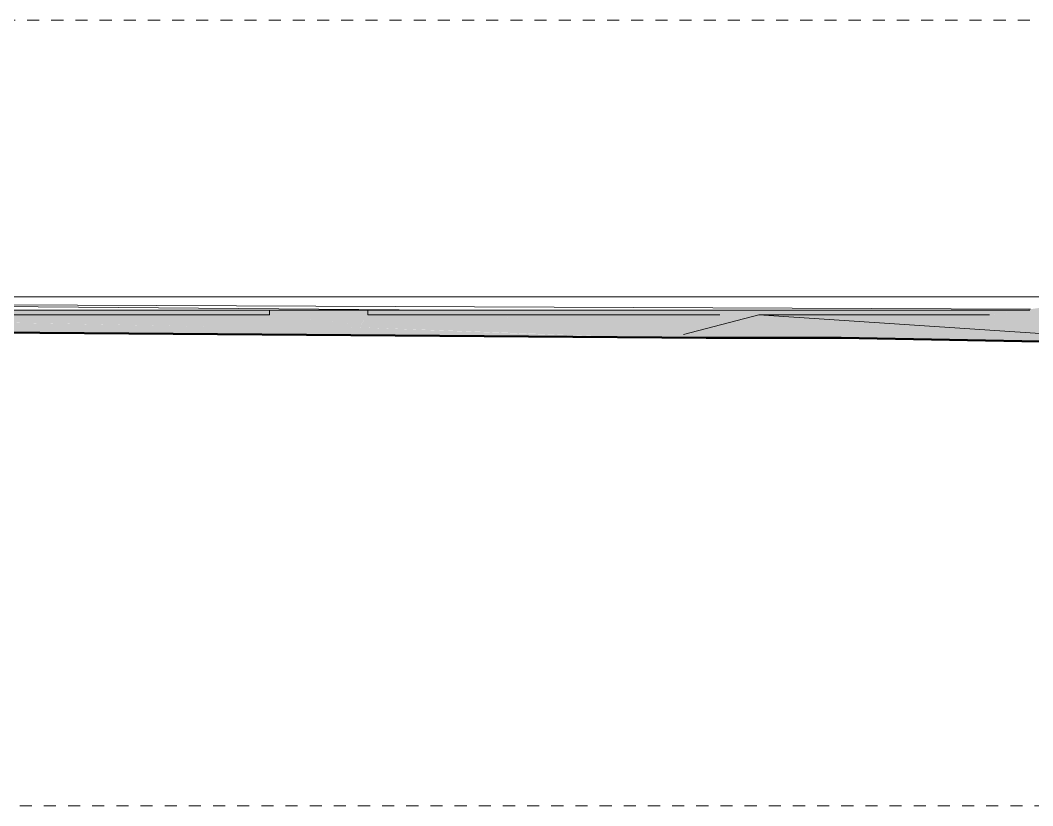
# Model space of a CAD drawing. Header units: metres. Extents: x -4613 to -4328, y -1 to 30.
# Drawn here: x -4495.79 to -4487.41, y 1.13 to 7.64 of the extents above; entities that cross this region are included whole.
import ezdxf

# ---------------------------------------------------------------- set-up
doc = ezdxf.new("R2010")
doc.units = ezdxf.units.M
doc.linetypes.add('AEC_Center', pattern=[0.024, 0.012, -0.004, 0.004, -0.004])
for name, color, linetype, lineweight in [('A-DETL', 90, 'Continuous', 13), ('A-FLOR', 192, 'Continuous', 5), ('A-FLOR-LEVL', 51, 'Continuous', 5), ('C-TOPO', 7, 'Continuous', 5)]:
    doc.layers.add(name, color=color, linetype=linetype, lineweight=lineweight)

msp = doc.modelspace()

# ---------------------------------------------------------------- hatches: boundary and pattern name
at = {"layer": 'A-FLOR'}
for points in [[(-4496.7091, 5.2), (-4493.725, 5.2), (-4493.725, 5.24), (-4499.4226, 5.24), (-4499.4226, 5.2), (-4497.1694, 5.2)], [(-4493.725, 5.2), (-4492.9111, 5.2), (-4492.9111, 5.24), (-4493.725, 5.24)], [(-4487.9636, 5.2), (-4487.7635, 5.2), (-4487.4752, 5.24), (-4492.9111, 5.24), (-4492.9111, 5.2), (-4488.9884, 5.2)]]:
    msp.add_hatch(color=256, dxfattribs=at).paths.add_polyline_path(points)
at = {"layer": 'C-TOPO'}
h = msp.add_hatch(color=256, dxfattribs=at)
h.paths.add_polyline_path([(-4482.4401, 4.8929), (-4482.4401, 4.9374), (-4483.5564, 5.1), (-4483.8548, 5.3), (-4484.2417, 5.2), (-4484.9298, 5.3), (-4485.0022, 5.2), (-4485.0287, 5.1), (-4485.2122, 4.9412), (-4482.5276, 4.8929)])
h.paths.add_polyline_path([(-4485.3239, 4.9432), (-4485.337, 4.95), (-4485.3426, 4.9435)])
h.paths.add_polyline_path([(-4486.4673, 4.9637), (-4486.6874, 5), (-4489.673, 5.2), (-4490.2982, 5.038), (-4490.1815, 5.0096), (-4490.0632, 5.0091), (-4488.9934, 5.0091), (-4486.5827, 4.9658)])
for points in [[(-4488.345, 5.111), (-4487.043, 5.2999), (-4488.3854, 5.1137)], [(-4487.9636, 5.0855), (-4487.043, 5.2999), (-4488.345, 5.111), (-4487.9636, 5.0855)], [(-4486.6874, 5), (-4487.043, 5.2999), (-4487.9636, 5.0855), (-4486.8228, 5.0091)], [(-4493.7612, 5.1), (-4493.725, 5.2), (-4499.0105, 5.198), (-4494.0996, 5.1), (-4493.9421, 5.1)], [(-4494.0996, 5.1), (-4499.0105, 5.1967), (-4496.0693, 5.1), (-4495.3282, 5.1)], [(-4493.6598, 5.1), (-4493.6165, 5.1), (-4493.725, 5.2), (-4493.7612, 5.1), (-4493.725, 5.1)], [(-4492.9652, 5.1), (-4492.7836, 5.1), (-4493.725, 5.2), (-4493.0752, 5.1)], [(-4493.2437, 5.1), (-4493.0782, 5.1005), (-4493.725, 5.2), (-4493.2667, 5.1)], [(-4492.9666, 5.1194), (-4492.9111, 5.2), (-4493.725, 5.2), (-4492.9799, 5.1209)], [(-4493.4871, 5.1), (-4493.2667, 5.1), (-4493.725, 5.2), (-4493.6165, 5.1)], [(-4492.1062, 5.1), (-4492.0466, 5.1), (-4492.9111, 5.2), (-4492.9652, 5.1193), (-4492.7836, 5.1), (-4492.4982, 5.1)], [(-4491.9304, 5.1), (-4491.9072, 5.1), (-4492.9111, 5.2), (-4492.0466, 5.1), (-4491.9691, 5.1)], [(-4490.2982, 5.038), (-4489.673, 5.2), (-4489.9969, 5.2), (-4490.6473, 5.1), (-4490.553, 5.1), (-4490.367, 5.0548)], [(-4495.03, 5.0474), (-4494.0996, 5.1), (-4496.0693, 5.1), (-4495.9792, 5.0548), (-4495.3282, 5.0498)], [(-4493.8848, 5.0385), (-4494.0996, 5.1), (-4495.03, 5.0474), (-4494.0996, 5.0402)], [(-4493.0945, 5.0323), (-4493.1029, 5.1), (-4494.0996, 5.1), (-4493.7815, 5.0377), (-4493.1029, 5.0324)], [(-4493.7815, 5.0377), (-4494.0996, 5.1), (-4493.8848, 5.0385)], [(-4490.852, 5.0149), (-4493.1029, 5.1), (-4491.9991, 5.0238), (-4491.6459, 5.0211)], [(-4491.9991, 5.0238), (-4493.1029, 5.1), (-4492.674, 5.0291), (-4492.1062, 5.0246)], [(-4492.674, 5.0291), (-4493.1029, 5.1), (-4493.0945, 5.0323), (-4493.0782, 5.0322)], [(-4490.388, 5.0112), (-4490.553, 5.1), (-4493.0782, 5.0991), (-4490.7253, 5.0139), (-4490.459, 5.0118)], [(-4490.7525, 5.0141), (-4491.6459, 5.0449), (-4490.852, 5.0149)], [(-4490.1815, 5.0096), (-4490.553, 5.1), (-4490.388, 5.0112), (-4490.265, 5.0103)]]:
    msp.add_hatch(color=256, dxfattribs=at).paths.add_polyline_path(points)
h = msp.add_hatch(color=256, dxfattribs=at)
h.paths.add_polyline_path([(-4491.7754, 5.1), (-4490.6473, 5.1), (-4490.2825, 5.1561), (-4492.9111, 5.2), (-4491.9072, 5.1)])
h.paths.add_polyline_path([(-4488.3854, 5.1137), (-4488.3168, 5.1232), (-4488.5971, 5.1279)])
h = msp.add_hatch(color=256, dxfattribs=at)
h.paths.add_polyline_path([(-4488.3168, 5.1232), (-4487.7635, 5.2), (-4489.673, 5.2), (-4488.5971, 5.1279)])
h.paths.add_polyline_path([(-4490.2825, 5.1561), (-4489.9969, 5.2), (-4492.9111, 5.2), (-4490.7253, 5.1635)])

# ---------------------------------------------------------------- linework, layer by layer
at = {"layer": 'A-DETL', "lineweight": 5}
for p, q in [((-4500.4423, 5.35), (-4495.3365, 5.35)), ((-4499.6284, 5.35), (-4494.5226, 5.35)), ((-4498.8145, 5.35), (-4493.7087, 5.35)), ((-4498.0005, 5.35), (-4492.8947, 5.35)), ((-4497.1866, 5.35), (-4492.0808, 5.35)), ((-4496.3401, 5.35), (-4491.2343, 5.35)), ((-4495.4936, 5.35), (-4490.3878, 5.35)), ((-4494.6471, 5.35), (-4489.5413, 5.35)), ((-4493.8006, 5.35), (-4488.6948, 5.35)), ((-4492.9541, 5.35), (-4487.8483, 5.35)), ((-4492.1076, 5.35), (-4487.0018, 5.35)), ((-4491.4565, 5.35), (-4486.3507, 5.35)), ((-4490.6425, 5.35), (-4485.5367, 5.35)), ((-4489.8286, 5.35), (-4484.7228, 5.35)), ((-4489.0147, 5.35), (-4483.9089, 5.35)), ((-4488.2007, 5.35), (-4483.0949, 5.35))]:
    msp.add_line(p, q, dxfattribs=at)
at = {"layer": 'A-DETL', "lineweight": 50}
for p, q in [((-4490.1088, 5.0091), (-4497.3658, 5.0657)), ((-4488.9934, 5.0091), (-4490.1088, 5.0091)), ((-4482.4401, 4.8914), (-4488.9934, 5.0091))]:
    msp.add_line(p, q, dxfattribs=at)
at = {"layer": 'A-FLOR'}
for p, q in [((-4498.5597, 5.29), (-4492.3193, 5.24)), ((-4487.4263, 5.2468), (-4497.7458, 5.29)), ((-4487.4752, 5.24), (-4505.3423, 5.24)), ((-4493.725, 5.24), (-4493.725, 5.2)), ((-4492.9111, 5.24), (-4492.9111, 5.2))]:
    msp.add_line(p, q, dxfattribs=at)
at = {"layer": 'A-FLOR-LEVL', "linetype": 'AEC_Center'}
for p, q in [((-4612.1304, 7.64), (-4477.3218, 7.64)), ((-4612.1304, 5.24), (-4477.3218, 5.24)), ((-4605.3916, 1.134), (-4477.3218, 1.134))]:
    msp.add_line(p, q, dxfattribs=at)
at = {"layer": 'C-TOPO'}
for p, q in [((-4499.1094, 5.2), (-4493.725, 5.2)), ((-4492.9111, 5.2), (-4489.9969, 5.2)), ((-4489.673, 5.2), (-4490.2982, 5.038)), ((-4486.6874, 5), (-4489.673, 5.2)), ((-4489.673, 5.2), (-4487.7635, 5.2))]:
    msp.add_line(p, q, dxfattribs=at)

doc.saveas('drawing.dxf')
